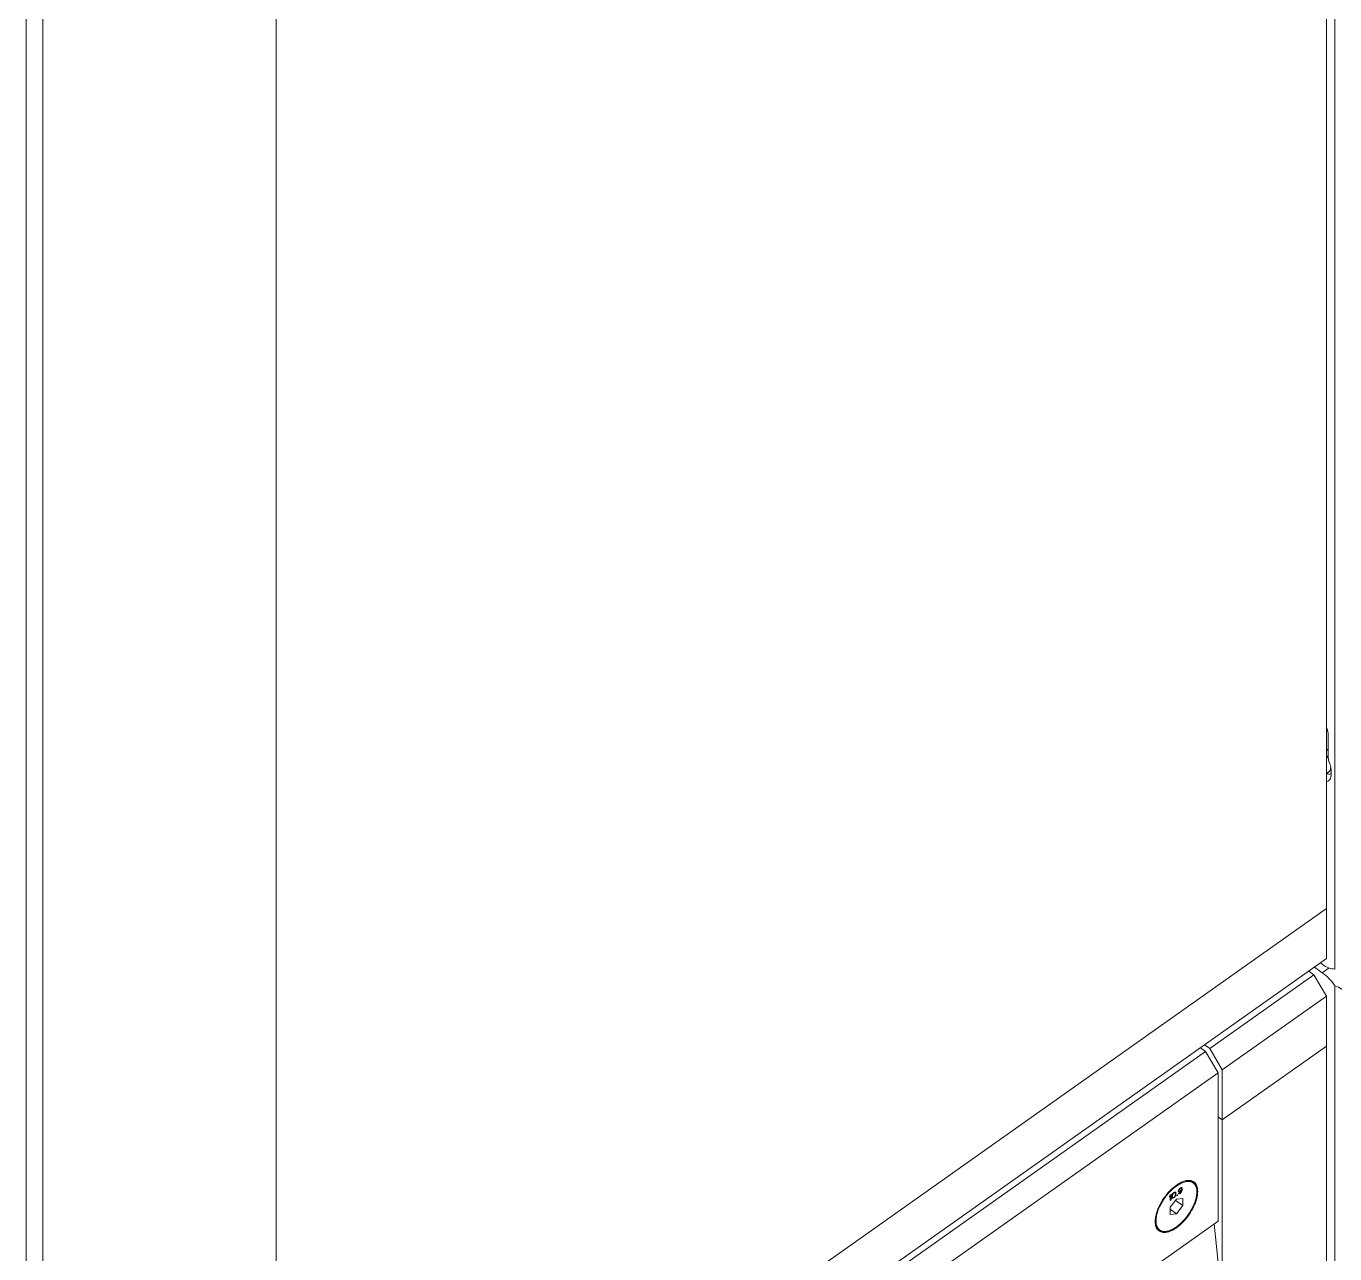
# Model space of a CAD drawing. Header units: millimetres. Extents: x 0 to 9253, y 0 to 2730.
# Drawn here: x 8893.1 to 9115.2, y 1284.4 to 1492.7 of the extents above; entities that cross this region are included whole.
import ezdxf

# ---------------------------------------------------------------- set-up
doc = ezdxf.new("R2010")
doc.units = ezdxf.units.MM
doc.layers.get('0').update_dxf_attribs({"lineweight": 13})

msp = doc.modelspace()

# ---------------------------------------------------------------- linework, layer by layer
at = {"color": 7, "linetype": 'Continuous'}
for p, q in [((9115.17, 1332.73), (9115.17, 1695.48)), ((9115.17, 1695.48), (9115.17, 1332.73)), ((9115.17, 1695.48), (9115.17, 1332.73)), ((9113.76, 1685.22), (9113.76, 1342.98)), ((9113.76, 1334.5), (9113.76, 1685.22)), ((9113.76, 1342.98), (9113.76, 1685.22)), ((8935.57, 1568.48), (8935.57, 1205.44)), ((8935.57, 1568.48), (8935.57, 1205.44)), ((8935.57, 1568.48), (8935.57, 1205.44)), ((8893.14, 1538.48), (8893.14, 1175.73)), ((8893.14, 1538.48), (8893.14, 1175.73)), ((8895.97, 1178.56), (8895.97, 1535.65)), ((8895.97, 1535.65), (8895.97, 1178.56)), ((8895.97, 1535.65), (8895.97, 1178.56)), ((9113.76, 1373.09), (9113.93, 1373.21)), ((9113.76, 1373.09), (9113.93, 1373.21)), ((9114.04, 1372.42), (9114.04, 1368.81)), ((9114.04, 1368.81), (9114.04, 1372.42)), ((9114.54, 1365.71), (9114.54, 1366.42)), ((9114.54, 1366.42), (9114.54, 1365.71)), ((8935.57, 1216.98), (9113.76, 1342.98)), ((9113.76, 1342.98), (8935.57, 1216.98)), ((9113.76, 1342.98), (8935.57, 1216.98)), ((9113.76, 1334.5), (9113.76, 1342.98)), ((9113.76, 1342.98), (9113.76, 1334.5)), ((8935.57, 1208.5), (9113.76, 1334.5)), ((8935.57, 1208.5), (9113.76, 1334.5)), ((9113.76, 1334.5), (8935.57, 1208.5)), ((9110.76, 1332.38), (9111.64, 1331.76)), ((9113.05, 1332.11), (9111.71, 1333.05)), ((9112.72, 1333.76), (9113.05, 1333.53)), ((9113.05, 1333.53), (9112.72, 1333.76)), ((9113.05, 1332.11), (9114.19, 1332.91)), ((9093.96, 1319.26), (9111.64, 1331.76)), ((9113.76, 1328.13), (9111.64, 1331.76)), ((9096.08, 1315.63), (9113.76, 1328.13)), ((9113.76, 1328.13), (9113.76, 1319.65)), ((9115.17, 1329.9), (9115.17, 967.15)), ((9092.37, 1319.38), (9093.25, 1318.76)), ((9093.08, 1319.88), (9093.96, 1319.26)), ((9093.96, 1319.26), (9096.08, 1315.63)), ((9096.08, 1307.15), (9113.76, 1319.65)), ((9096.08, 1307.15), (9113.76, 1319.65)), ((9113.76, 968.92), (9113.76, 1319.65)), ((8951.83, 1218.76), (9093.25, 1318.76)), ((9095.37, 1315.13), (9093.25, 1318.76)), ((8953.95, 1215.13), (9095.37, 1315.13)), ((9095.37, 1315.13), (9095.37, 1289.96)), ((9096.08, 1307.15), (9096.08, 1315.63)), ((9095.37, 1307.65), (9096.08, 1307.15)), ((9095.37, 1307.65), (9096.08, 1307.15)), ((9096.08, 1307.15), (9096.08, 1252.7)), ((9087.26, 1294.4), (9087.38, 1294.48)), ((9087.38, 1294.48), (9087.38, 1293.57)), ((9087.6, 1294.51), (9087.57, 1294.4)), ((9087.66, 1294.6), (9087.6, 1294.51)), ((9087.64, 1294.4), (9087.72, 1294.57)), ((9087.76, 1294.73), (9087.66, 1294.6)), ((9087.66, 1294.61), (9087.72, 1294.57)), ((9087.72, 1294.68), (9087.77, 1294.65)), ((9087.72, 1294.57), (9087.77, 1294.65)), ((9087.87, 1294.83), (9087.76, 1294.73)), ((9087.77, 1294.65), (9087.87, 1294.73)), ((9087.81, 1294.78), (9087.87, 1294.73)), ((9087.89, 1294.83), (9087.84, 1294.8)), ((9087.98, 1294.89), (9087.87, 1294.83)), ((9087.87, 1294.73), (9087.96, 1294.78)), ((9087.95, 1294.83), (9087.89, 1294.83)), ((9087.89, 1294.83), (9087.96, 1294.78)), ((9087.95, 1294.83), (9088.02, 1294.78)), ((9087.96, 1294.78), (9088.02, 1294.78)), ((9088.08, 1294.9), (9087.98, 1294.89)), ((9088.02, 1294.78), (9088.1, 1294.72)), ((9088.14, 1294.88), (9088.08, 1294.9)), ((9088.09, 1294.9), (9088.1, 1294.88)), ((9088.1, 1294.88), (9088.17, 1294.83)), ((9088.1, 1294.88), (9088.12, 1294.84)), ((9088.1, 1294.72), (9088.12, 1294.62)), ((9088.12, 1294.48), (9088.1, 1294.35)), ((9088.12, 1294.47), (9088.11, 1294.41)), ((9088.12, 1294.84), (9088.19, 1294.79)), ((9088.12, 1294.84), (9088.14, 1294.75)), ((9088.12, 1294.48), (9088.12, 1294.62)), ((9088.14, 1294.58), (9088.12, 1294.47)), ((9088.12, 1294.47), (9088.19, 1294.42)), ((9088.17, 1294.83), (9088.14, 1294.88)), ((9088.14, 1294.75), (9088.21, 1294.7)), ((9088.14, 1294.75), (9088.14, 1294.58)), ((9088.14, 1294.58), (9088.21, 1294.53)), ((9088.19, 1294.79), (9088.17, 1294.83)), ((9088.21, 1294.7), (9088.19, 1294.79)), ((9088.19, 1294.42), (9088.21, 1294.53)), ((9088.21, 1294.7), (9088.21, 1294.53)), ((9088.65, 1295.23), (9088.61, 1295.1)), ((9088.61, 1295.02), (9088.61, 1295.1)), ((9088.61, 1295.02), (9088.65, 1294.95)), ((9088.63, 1295.18), (9088.63, 1295.16)), ((9088.63, 1295.16), (9088.71, 1295.11)), ((9088.63, 1295.16), (9088.65, 1295.12)), ((9088.64, 1295.2), (9088.71, 1295.15)), ((9088.73, 1294.98), (9088.64, 1294.97)), ((9088.71, 1295.34), (9088.65, 1295.23)), ((9088.65, 1295.12), (9088.72, 1295.07)), ((9088.65, 1295.12), (9088.69, 1295.08)), ((9088.65, 1294.95), (9088.71, 1294.92)), ((9088.65, 1294.68), (9088.74, 1294.75)), ((9088.65, 1294.68), (9088.67, 1294.64)), ((9088.75, 1294.66), (9088.66, 1294.65)), ((9088.67, 1295.26), (9088.72, 1295.22)), ((9088.67, 1294.64), (9088.72, 1294.6)), ((9088.69, 1295.08), (9088.76, 1295.03)), ((9088.8, 1295.47), (9088.71, 1295.34)), ((9088.71, 1295.35), (9088.76, 1295.31)), ((9088.71, 1295.15), (9088.72, 1295.22)), ((9088.71, 1295.15), (9088.71, 1295.11)), ((9088.72, 1295.07), (9088.71, 1295.11)), ((9088.71, 1294.92), (9088.8, 1294.93)), ((9088.72, 1295.22), (9088.76, 1295.31)), ((9088.76, 1295.03), (9088.72, 1295.07)), ((9088.72, 1294.6), (9088.82, 1294.61)), ((9088.82, 1295.02), (9088.73, 1294.98)), ((9088.73, 1294.98), (9088.8, 1294.93)), ((9088.78, 1294.72), (9088.74, 1294.75)), ((9088.84, 1294.71), (9088.75, 1294.66)), ((9088.75, 1294.66), (9088.82, 1294.61)), ((9088.76, 1295.31), (9088.82, 1295.39)), ((9088.82, 1295.04), (9088.76, 1295.03)), ((9088.77, 1295.42), (9088.82, 1295.39)), ((9088.84, 1294.72), (9088.78, 1294.72)), ((9088.9, 1295.56), (9088.8, 1295.47)), ((9088.8, 1294.93), (9088.9, 1294.97)), ((9088.82, 1295.49), (9088.88, 1295.45)), ((9088.82, 1295.39), (9088.88, 1295.45)), ((9088.88, 1295.06), (9088.82, 1295.04)), ((9088.87, 1295.05), (9088.82, 1295.02)), ((9088.82, 1295.02), (9088.9, 1294.97)), ((9088.82, 1294.61), (9088.91, 1294.66)), ((9088.9, 1294.74), (9088.84, 1294.72)), ((9088.89, 1294.74), (9088.84, 1294.71)), ((9088.84, 1294.71), (9088.91, 1294.66)), ((9089.01, 1295.54), (9088.88, 1295.45)), ((9088.88, 1295.06), (9089.01, 1295.15)), ((9088.9, 1295.56), (9088.99, 1295.62)), ((9088.99, 1295.04), (9088.9, 1294.97)), ((9088.9, 1294.74), (9089.01, 1294.82)), ((9088.99, 1294.71), (9088.91, 1294.66)), ((9088.92, 1295.09), (9088.99, 1295.04)), ((9088.92, 1294.76), (9088.99, 1294.71)), ((9088.94, 1295.59), (9089.01, 1295.54)), ((9089, 1295.61), (9088.95, 1295.59)), ((9089.09, 1295.67), (9088.99, 1295.62)), ((9088.99, 1295.04), (9089.09, 1295.13)), ((9088.99, 1294.71), (9089.09, 1294.8)), ((9089.05, 1295.61), (9089, 1295.61)), ((9089, 1295.61), (9089.07, 1295.56)), ((9089.01, 1295.54), (9089.07, 1295.56)), ((9089.07, 1295.21), (9089.01, 1295.15)), ((9089.07, 1294.88), (9089.01, 1294.82)), ((9089.03, 1295.17), (9089.09, 1295.13)), ((9089.03, 1294.84), (9089.09, 1294.8)), ((9089.05, 1295.61), (9089.12, 1295.56)), ((9089.07, 1295.56), (9089.12, 1295.56)), ((9089.12, 1295.29), (9089.07, 1295.21)), ((9089.12, 1294.96), (9089.07, 1294.88)), ((9089.18, 1295.68), (9089.09, 1295.67)), ((9089.09, 1295.13), (9089.2, 1295.29)), ((9089.09, 1294.8), (9089.18, 1294.92)), ((9089.12, 1295.56), (9089.16, 1295.53)), ((9089.16, 1295.38), (9089.12, 1295.29)), ((9089.16, 1295.05), (9089.12, 1294.96)), ((9089.12, 1294.96), (9089.18, 1294.92)), ((9089.14, 1295.33), (9089.2, 1295.29)), ((9089.16, 1295.53), (9089.18, 1295.49)), ((9089.18, 1295.45), (9089.16, 1295.38)), ((9089.18, 1295.12), (9089.16, 1295.05)), ((9089.17, 1295.09), (9089.24, 1295.04)), ((9089.24, 1295.64), (9089.18, 1295.68)), ((9089.18, 1295.68), (9089.2, 1295.62)), ((9089.18, 1295.45), (9089.18, 1295.49)), ((9089.2, 1295.25), (9089.18, 1295.12)), ((9089.18, 1294.92), (9089.24, 1295.04)), ((9089.2, 1295.21), (9089.19, 1295.15)), ((9089.2, 1295.62), (9089.28, 1295.57)), ((9089.2, 1295.62), (9089.22, 1295.5)), ((9089.22, 1295.36), (9089.2, 1295.21)), ((9089.2, 1295.25), (9089.2, 1295.29)), ((9089.2, 1295.21), (9089.28, 1295.16)), ((9089.22, 1295.5), (9089.29, 1295.45)), ((9089.22, 1295.5), (9089.22, 1295.36)), ((9089.22, 1295.36), (9089.29, 1295.31)), ((9089.28, 1295.57), (9089.24, 1295.64)), ((9089.24, 1295.04), (9089.28, 1295.16)), ((9089.29, 1295.45), (9089.28, 1295.57)), ((9089.28, 1295.16), (9089.29, 1295.31)), ((9089.29, 1295.45), (9089.29, 1295.31)), ((9091.12, 1296.59), (9091.06, 1296.63)), ((9087.26, 1294.4), (9087.15, 1294.18)), ((9087.15, 1294.03), (9087.26, 1294.25)), ((9087.15, 1294.03), (9087.15, 1294.18)), ((9087.2, 1294.29), (9087.26, 1294.25)), ((9088.3, 1293.68), (9087.24, 1292.32)), ((9087.24, 1291.09), (9087.24, 1292.32)), ((9087.26, 1293.49), (9087.26, 1294.25)), ((9087.3, 1293.62), (9087.26, 1293.59)), ((9087.38, 1293.57), (9087.26, 1293.49)), ((9087.3, 1294.43), (9087.3, 1293.62)), ((9087.3, 1293.62), (9087.38, 1293.57)), ((9087.55, 1294.33), (9087.53, 1294.22)), ((9087.53, 1294.04), (9087.53, 1294.22)), ((9087.53, 1294.04), (9087.55, 1293.96)), ((9087.57, 1294.4), (9087.55, 1294.33)), ((9087.56, 1294.39), (9087.55, 1294.32)), ((9087.55, 1294.32), (9087.62, 1294.27)), ((9087.55, 1294.32), (9087.55, 1294.18)), ((9087.55, 1294.18), (9087.62, 1294.13)), ((9087.55, 1294.18), (9087.57, 1294.08)), ((9087.55, 1293.96), (9087.57, 1293.92)), ((9087.57, 1294.08), (9087.64, 1294.03)), ((9087.57, 1294.08), (9087.65, 1294.02)), ((9087.57, 1293.92), (9087.6, 1293.87)), ((9087.58, 1294.44), (9087.64, 1294.4)), ((9087.59, 1293.9), (9087.58, 1293.9)), ((9087.68, 1293.91), (9087.59, 1293.9)), ((9087.59, 1293.9), (9087.66, 1293.85)), ((9087.6, 1293.87), (9087.66, 1293.85)), ((9087.62, 1294.27), (9087.64, 1294.4)), ((9087.62, 1294.27), (9087.62, 1294.13)), ((9087.64, 1294.03), (9087.62, 1294.13)), ((9087.72, 1293.97), (9087.64, 1294.03)), ((9087.65, 1294.02), (9087.72, 1293.97)), ((9087.66, 1293.85), (9087.76, 1293.86)), ((9087.8, 1293.97), (9087.68, 1293.91)), ((9087.68, 1293.91), (9087.76, 1293.86)), ((9087.77, 1293.97), (9087.72, 1293.97)), ((9087.76, 1293.86), (9087.87, 1293.92)), ((9087.87, 1294.02), (9087.77, 1293.97)), ((9087.83, 1294), (9087.8, 1293.97)), ((9087.8, 1293.97), (9087.87, 1293.92)), ((9087.96, 1294.1), (9087.87, 1294.02)), ((9087.87, 1293.92), (9087.98, 1294.02)), ((9087.92, 1294.06), (9087.98, 1294.02)), ((9088.02, 1294.18), (9087.96, 1294.1)), ((9087.98, 1294.02), (9088.08, 1294.14)), ((9088.1, 1294.35), (9088.02, 1294.18)), ((9088.02, 1294.18), (9088.08, 1294.14)), ((9088.07, 1294.29), (9088.14, 1294.24)), ((9088.08, 1294.14), (9088.14, 1294.24)), ((9088.1, 1294.4), (9088.17, 1294.35)), ((9088.13, 1293.46), (9089.36, 1292.59)), ((9088.14, 1294.24), (9088.17, 1294.35)), ((9088.17, 1294.35), (9088.19, 1294.42)), ((9089.36, 1293.82), (9088.3, 1293.68)), ((9088.3, 1291.23), (9089.36, 1292.59)), ((9088.36, 1294.36), (9088.46, 1294.43)), ((9088.36, 1294.27), (9088.36, 1294.36)), ((9088.46, 1294.33), (9088.36, 1294.27)), ((9088.39, 1294.38), (9088.46, 1294.33)), ((9088.46, 1294.43), (9088.46, 1294.33)), ((9089.36, 1293.82), (9089.36, 1292.59)), ((9087.24, 1291.98), (9088.3, 1291.23)), ((9087.24, 1291.09), (9088.3, 1291.23)), ((8953.95, 1189.96), (9095.37, 1289.96)), ((9085.35, 1288.42), (9085.29, 1288.47)), ((9095.37, 1282.9), (9094.69, 1289.48))]:
    msp.add_line(p, q, dxfattribs=at)
for centre, radius, start, end in [((9109.16, 1365.93), 6.19, 37.8597, 41.9673), ((9109.16, 1365.93), 6.19, 37.8597, 41.9673), ((9090.31, 1295.56), 1.31, 65.2393, 66.982), ((9090.33, 1295.59), 1.27, 59.8032, 65.2587), ((9090.34, 1295.61), 1.25, 54.7383, 59.7998), ((9090.12, 1295.79), 1.33, 41.6923, 44.0033), ((9090.09, 1295.76), 1.37, 38.8292, 41.6887), ((9092, 1290.68), 6.41, 123.4963, 126.9462), ((9090.88, 1292.85), 4.09, 112.2996, 113.5843), ((9090.4, 1295.57), 1.25, 54.7342, 58.0348), ((9090.42, 1295.45), 1.23, 47.9868, 56.8574), ((9090.02, 1295.71), 1.45, 31.9349, 38.7796), ((9088.33, 1294.91), 3.44, 359.9994, 0.4593), ((9088.44, 1289.91), 3.74, 177.6256, 179.9808), ((9088.27, 1290.01), 3.44, 179.9994, 180.4593), ((9085.77, 1289.63), 1.33, 243.4058, 247.4692), ((9086.11, 1289.35), 1.3, 224.4256, 230.4894), ((9086.07, 1289.45), 1.26, 227.9788, 234.7199), ((9085.78, 1289.67), 1.37, 247.4674, 250.4651), ((9086.1, 1289.34), 1.28, 230.5033, 234.7481), ((9085.8, 1289.71), 1.41, 250.4682, 253.68), ((9086.12, 1289.52), 1.34, 234.7628, 243.3431), ((9086.18, 1289.46), 1.23, 227.9868, 236.8574), ((9086.1, 1289.34), 1.28, 234.7541, 239.3231), ((9085.81, 1289.77), 1.47, 253.6865, 257.1141)]:
    msp.add_arc(centre, radius, start, end, dxfattribs=at)
msp.add_ellipse((9110.93, 1327.07), major_axis=(7.07, 0), ratio=0.5, start_param=0, end_param=0.927295, dxfattribs=at)
for points, knots in [([(9114.04, 1372.42), (9114.04, 1372.52), (9114.01, 1372.97), (9113.89, 1373.41), (9113.76, 1373.73)], [0, 0, 0, 0, 0.22428, 1, 1, 1, 1]), ([(9114.04, 1372.42), (9114.04, 1372.52), (9114.01, 1372.97), (9113.89, 1373.41), (9113.76, 1373.73)], [0, 0, 0, 0, 0.22428, 1, 1, 1, 1]), ([(9113.76, 1368.95), (9113.79, 1368.91), (9113.89, 1368.75), (9113.98, 1368.58), (9114.05, 1368.45)], [0, 0, 0, 0, 0.252422, 1, 1, 1, 1]), ([(9113.76, 1368.95), (9113.79, 1368.91), (9113.89, 1368.75), (9113.98, 1368.58), (9114.05, 1368.45)], [0, 0, 0, 0, 0.252422, 1, 1, 1, 1]), ([(9114.28, 1367.67), (9114.24, 1367.77), (9114.12, 1368.14), (9114.04, 1368.53), (9114.04, 1368.81)], [0, 0, 0, 0, 0.274049, 1, 1, 1, 1]), ([(9114.28, 1367.67), (9114.24, 1367.77), (9114.12, 1368.14), (9114.04, 1368.53), (9114.04, 1368.81)], [0, 0, 0, 0, 0.274049, 1, 1, 1, 1]), ([(9114.47, 1366.97), (9114.47, 1366.9), (9114.46, 1366.77), (9114.42, 1366.53), (9114.33, 1366.32), (9114.18, 1366.16), (9114.06, 1366.07), (9113.92, 1366.01), (9113.81, 1365.99), (9113.76, 1365.98)], [0, 0, 0, 0, 0.152026, 0.292186, 0.540366, 0.654515, 0.766492, 0.880382, 1, 1, 1, 1]), ([(9114.47, 1366.97), (9114.47, 1366.9), (9114.46, 1366.77), (9114.42, 1366.53), (9114.33, 1366.32), (9114.18, 1366.16), (9114.06, 1366.07), (9113.92, 1366.01), (9113.81, 1365.99), (9113.76, 1365.98)], [0, 0, 0, 0, 0.152026, 0.292186, 0.540366, 0.654515, 0.766492, 0.880382, 1, 1, 1, 1]), ([(9114.54, 1365.84), (9114.42, 1365.81), (9114.16, 1365.78), (9113.89, 1365.83), (9113.76, 1365.87)], [0, 0, 0, 0, 0.462959, 1, 1, 1, 1]), ([(9114.54, 1365.84), (9114.42, 1365.81), (9114.16, 1365.78), (9113.89, 1365.83), (9113.76, 1365.87)], [0, 0, 0, 0, 0.462959, 1, 1, 1, 1]), ([(9114.11, 1364.67), (9114.25, 1364.77), (9114.49, 1365.1), (9114.54, 1365.5), (9114.54, 1365.71)], [0, 0, 0, 0, 0.450426, 1, 1, 1, 1]), ([(9114.11, 1364.67), (9114.25, 1364.77), (9114.49, 1365.1), (9114.54, 1365.5), (9114.54, 1365.71)], [0, 0, 0, 0, 0.450426, 1, 1, 1, 1]), ([(9114.54, 1366.42), (9114.54, 1366.51), (9114.51, 1366.94), (9114.4, 1367.36), (9114.28, 1367.67)], [0, 0, 0, 0, 0.225319, 1, 1, 1, 1]), ([(9114.54, 1366.42), (9114.54, 1366.51), (9114.51, 1366.94), (9114.4, 1367.36), (9114.28, 1367.67)], [0, 0, 0, 0, 0.225319, 1, 1, 1, 1]), ([(9113.76, 1364.52), (9113.79, 1364.53), (9113.92, 1364.56), (9114.03, 1364.61), (9114.11, 1364.67)], [0, 0, 0, 0, 0.258522, 1, 1, 1, 1]), ([(9113.76, 1364.52), (9113.79, 1364.53), (9113.92, 1364.56), (9114.03, 1364.61), (9114.11, 1364.67)], [0, 0, 0, 0, 0.258522, 1, 1, 1, 1]), ([(9115.17, 1332.73), (9114.83, 1332.72), (9114.07, 1332.9), (9113.4, 1333.28), (9113.05, 1333.53)], [0, 0, 0, 0, 0.444783, 1, 1, 1, 1]), ([(9115.17, 1332.73), (9114.83, 1332.72), (9114.07, 1332.9), (9113.4, 1333.28), (9113.05, 1333.53)], [0, 0, 0, 0, 0.444783, 1, 1, 1, 1]), ([(9113.05, 1332.11), (9113.45, 1331.82), (9114.23, 1331.14), (9114.87, 1330.34), (9115.17, 1329.9)], [0, 0, 0, 0, 0.482137, 1, 1, 1, 1]), ([(9088.46, 1296.03), (9088.59, 1296.11), (9088.84, 1296.26), (9089.21, 1296.45), (9089.58, 1296.59), (9089.93, 1296.67), (9090.26, 1296.71), (9090.57, 1296.69), (9090.85, 1296.62), (9091.02, 1296.53), (9091.09, 1296.48)], [0, 0, 0, 0, 0.159237, 0.308339, 0.446786, 0.574519, 0.692059, 0.800643, 0.902335, 1, 1, 1, 1]), ([(9090.46, 1296.87), (9090.37, 1296.88), (9089.98, 1296.86), (9089.61, 1296.75), (9089.33, 1296.64)], [0, 0, 0, 0, 0.226753, 1, 1, 1, 1]), ([(9089.6, 1296.73), (9089.74, 1296.77), (9090, 1296.83), (9090.39, 1296.85), (9090.75, 1296.78), (9090.96, 1296.69), (9091.06, 1296.63)], [0, 0, 0, 0, 0.283992, 0.541391, 0.777304, 1, 1, 1, 1]), ([(9090.82, 1296.76), (9090.76, 1296.79), (9090.62, 1296.84), (9090.48, 1296.86), (9090.41, 1296.87)], [0, 0, 0, 0, 0.489756, 1, 1, 1, 1]), ([(9090.46, 1296.87), (9090.57, 1296.85), (9090.78, 1296.8), (9090.97, 1296.69), (9091.06, 1296.63)], [0, 0, 0, 0, 0.5083, 1, 1, 1, 1]), ([(9090.85, 1296.81), (9090.82, 1296.82), (9090.69, 1296.85), (9090.56, 1296.87), (9090.46, 1296.87)], [0, 0, 0, 0, 0.242501, 1, 1, 1, 1]), ([(9091.25, 1296.62), (9091.22, 1296.64), (9091.09, 1296.72), (9090.96, 1296.78), (9090.85, 1296.81)], [0, 0, 0, 0, 0.247127, 1, 1, 1, 1]), ([(9084.84, 1290.01), (9084.84, 1290.12), (9084.85, 1290.36), (9084.92, 1290.85), (9085.08, 1291.5), (9085.38, 1292.3), (9085.79, 1293.1), (9086.29, 1293.87), (9086.85, 1294.6), (9087.47, 1295.26), (9087.92, 1295.64), (9088.15, 1295.81)], [0, 0, 0, 0, 0.049659, 0.102523, 0.217022, 0.341524, 0.473121, 0.608401, 0.743706, 0.875378, 1, 1, 1, 1]), ([(9088.32, 1296.07), (9087.91, 1295.79), (9087.14, 1295.11), (9086.15, 1293.9), (9085.36, 1292.57), (9084.99, 1291.61), (9084.87, 1291.14)], [0, 0, 0, 0, 0.241612, 0.501403, 0.760471, 1, 1, 1, 1]), ([(9085.44, 1288.24), (9085.56, 1288.17), (9085.83, 1288.06), (9086.27, 1288.02), (9086.76, 1288.09), (9087.28, 1288.26), (9087.83, 1288.53), (9088.59, 1289.03), (9089.52, 1289.86), (9090.48, 1291.06), (9091.25, 1292.38), (9091.76, 1293.7), (9091.91, 1294.59), (9091.91, 1295.01)], [0, 0, 0, 0, 0.038758, 0.080679, 0.12747, 0.17998, 0.238349, 0.302181, 0.44281, 0.593275, 0.742943, 0.881294, 1, 1, 1, 1]), ([(9091.77, 1294.91), (9091.77, 1294.72), (9091.73, 1294.32), (9091.61, 1293.7), (9091.4, 1293.06), (9091.11, 1292.4), (9090.76, 1291.74), (9090.35, 1291.1), (9089.89, 1290.49), (9089.4, 1289.93), (9088.87, 1289.43), (9088.34, 1289), (9087.8, 1288.66), (9087.27, 1288.4), (9086.84, 1288.27), (9086.51, 1288.22), (9086.22, 1288.21), (9085.93, 1288.24), (9085.68, 1288.33), (9085.57, 1288.4), (9085.51, 1288.43)], [0, 0, 0, 0, 0.056813, 0.119313, 0.186819, 0.258352, 0.332727, 0.408623, 0.484653, 0.559425, 0.6316, 0.699961, 0.763483, 0.821421, 0.873425, 0.89727, 0.91977, 0.961284, 0.980854, 1, 1, 1, 1]), ([(9091.8, 1294.96), (9091.8, 1294.77), (9091.77, 1294.37), (9091.64, 1293.76), (9091.44, 1293.12), (9091.16, 1292.46), (9090.82, 1291.81), (9090.42, 1291.17), (9089.97, 1290.56), (9089.48, 1290), (9088.97, 1289.49), (9088.44, 1289.05), (9087.9, 1288.69), (9087.37, 1288.42), (9086.86, 1288.24), (9086.37, 1288.15), (9085.98, 1288.17), (9085.71, 1288.24), (9085.58, 1288.29), (9085.52, 1288.32)], [0, 0, 0, 0, 0.056427, 0.118105, 0.184477, 0.254694, 0.327688, 0.402256, 0.47712, 0.550988, 0.622616, 0.690865, 0.754775, 0.813646, 0.867135, 0.91539, 0.959173, 0.979853, 1, 1, 1, 1]), ([(9089.24, 1296.6), (9089.17, 1296.57), (9088.85, 1296.42), (9088.54, 1296.23), (9088.32, 1296.07)], [0, 0, 0, 0, 0.235975, 1, 1, 1, 1]), ([(9091.12, 1296.59), (9091.17, 1296.55), (9091.28, 1296.46), (9091.42, 1296.31), (9091.54, 1296.13), (9091.67, 1295.86), (9091.77, 1295.46), (9091.8, 1295.13), (9091.8, 1294.96)], [0, 0, 0, 0, 0.110975, 0.223412, 0.338896, 0.458755, 0.715402, 1, 1, 1, 1]), ([(9091.24, 1296.37), (9091.29, 1296.33), (9091.37, 1296.25), (9091.51, 1296.06), (9091.65, 1295.77), (9091.75, 1295.37), (9091.77, 1295.08), (9091.77, 1294.93)], [0, 0, 0, 0, 0.108516, 0.219746, 0.454832, 0.713498, 1, 1, 1, 1]), ([(9091.91, 1295.01), (9091.91, 1295.18), (9091.89, 1295.51), (9091.76, 1295.97), (9091.55, 1296.35), (9091.35, 1296.55), (9091.25, 1296.62)], [0, 0, 0, 0, 0.289641, 0.548348, 0.781427, 1, 1, 1, 1]), ([(9084.87, 1291.14), (9084.85, 1291.04), (9084.76, 1290.69), (9084.71, 1290.33), (9084.7, 1290.06)], [0, 0, 0, 0, 0.265018, 1, 1, 1, 1]), ([(9084.7, 1289.91), (9084.7, 1289.81), (9084.71, 1289.47), (9084.78, 1289.12), (9084.88, 1288.9)], [0, 0, 0, 0, 0.273102, 1, 1, 1, 1]), ([(9085.23, 1288.52), (9085.16, 1288.58), (9085.02, 1288.74), (9084.87, 1289.02), (9084.76, 1289.34), (9084.72, 1289.58), (9084.71, 1289.7)], [0, 0, 0, 0, 0.225189, 0.463041, 0.719891, 1, 1, 1, 1]), ([(9084.83, 1289.04), (9084.88, 1288.93), (9084.97, 1288.76), (9085.14, 1288.58), (9085.24, 1288.5), (9085.29, 1288.47)], [0, 0, 0, 0, 0.513601, 0.758651, 1, 1, 1, 1]), ([(9085.36, 1288.55), (9085.32, 1288.58), (9085.24, 1288.67), (9085.1, 1288.86), (9084.96, 1289.15), (9084.86, 1289.54), (9084.84, 1289.83), (9084.84, 1289.98)], [0, 0, 0, 0, 0.108516, 0.219746, 0.454832, 0.713498, 1, 1, 1, 1]), ([(9084.88, 1288.9), (9084.9, 1288.85), (9084.98, 1288.69), (9085.09, 1288.54), (9085.18, 1288.44)], [0, 0, 0, 0, 0.260789, 1, 1, 1, 1]), ([(9085.29, 1288.47), (9085.21, 1288.52), (9085.06, 1288.66), (9084.94, 1288.82), (9084.89, 1288.9)], [0, 0, 0, 0, 0.49311, 1, 1, 1, 1])]:
    msp.add_open_spline(points, degree=3, knots=knots, dxfattribs=at)

doc.saveas('drawing.dxf')
